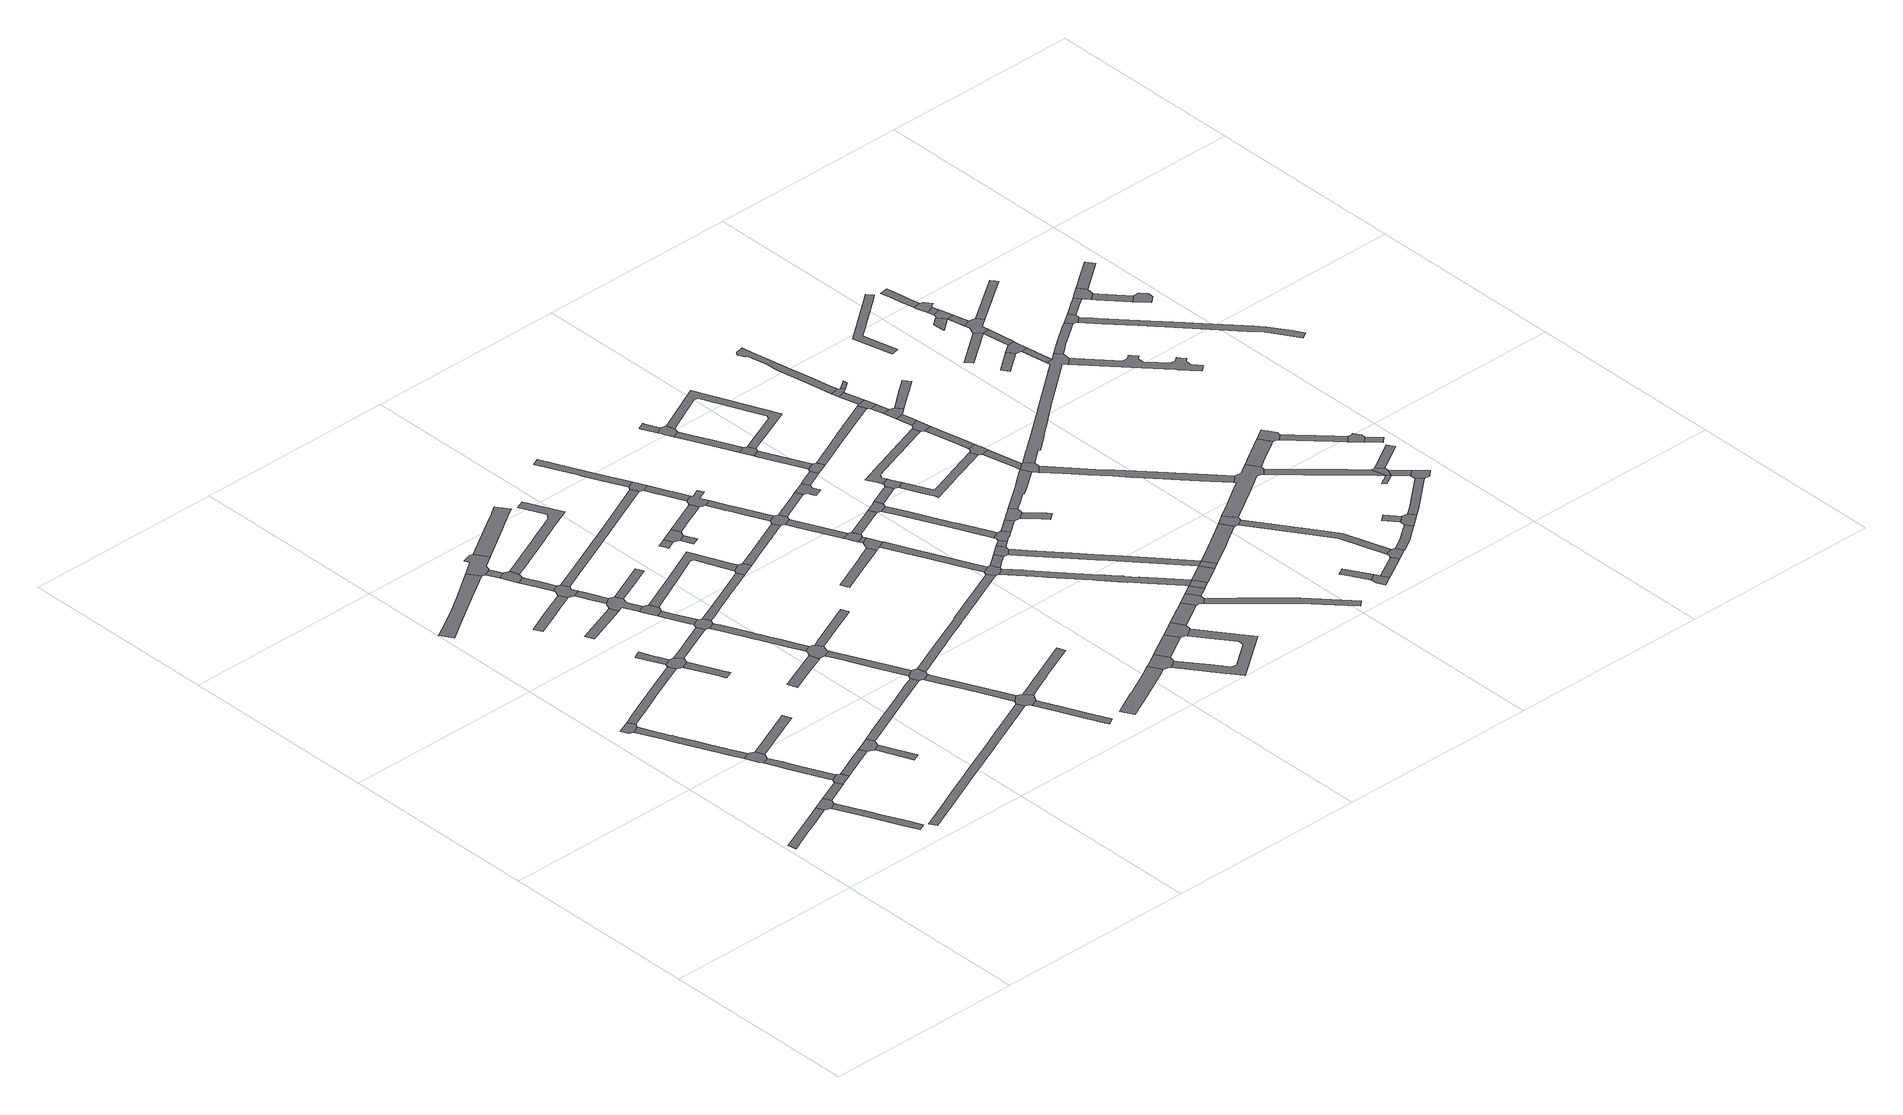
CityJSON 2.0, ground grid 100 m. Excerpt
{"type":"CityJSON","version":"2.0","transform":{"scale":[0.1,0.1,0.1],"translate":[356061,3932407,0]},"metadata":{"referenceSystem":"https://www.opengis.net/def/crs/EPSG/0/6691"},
"CityObjects":{
"road1":{"type":"Road","attributes":{"RoadStructureAttribute.sectionType":"1"},"geometry":[{"type":"MultiSurface","lod":"1","boundaries":[[[0,1,2,3,4,5,6,7]]]}]},
"road2":{"type":"Road","geometry":[{"type":"MultiSurface","lod":"1","boundaries":[[[8,9,10,11,12,7,6,13]]]}]},
"road3":{"type":"Road","attributes":{"RoadStructureAttribute.sectionType":"1"},"geometry":[{"type":"MultiSurface","lod":"1","boundaries":[[[14,15,16,17,18,19,20,21,8,13]]]}]},
"road4":{"type":"Road","geometry":[{"type":"MultiSurface","lod":"1","boundaries":[[[22,23,24,25,26,27]]]}]},
"road5":{"type":"Road","attributes":{"RoadStructureAttribute.sectionType":"1"},"geometry":[{"type":"MultiSurface","lod":"1","boundaries":[[[10,28,29,11]]]}]},
"road6":{"type":"Road","attributes":{"RoadStructureAttribute.sectionType":"1"},"geometry":[{"type":"MultiSurface","lod":"1","boundaries":[[[30,31,32,33,34,35,36,37,38,39,40,22,27,41,42,43,44,45,46]]]}]},
"road7":{"type":"Road","geometry":[{"type":"MultiSurface","lod":"1","boundaries":[[[30,46,47,48,49,50,51,52]]]}]},
"road8":{"type":"Road","attributes":{"RoadStructureAttribute.sectionType":"1"},"geometry":[{"type":"MultiSurface","lod":"1","boundaries":[[[48,53,54,55,56,57,58,59,60,61,49]]]}]},
"road9":{"type":"Road","geometry":[{"type":"MultiSurface","lod":"1","boundaries":[[[57,56,29,28,62,63,64,65]]]}]},
"road10":{"type":"Road","attributes":{"RoadStructureAttribute.sectionType":"1"},"geometry":[{"type":"MultiSurface","lod":"1","boundaries":[[[66,67,68,69,24,23,70,71,72,73,74,75]]]}]},
"road11":{"type":"Road","attributes":{"RoadStructureAttribute.sectionType":"1"},"geometry":[{"type":"MultiSurface","lod":"1","boundaries":[[[64,76,77,78,79,80,81,65]]]}]},
"road12":{"type":"Road","attributes":{"RoadStructureAttribute.sectionType":"1"},"geometry":[{"type":"MultiSurface","lod":"1","boundaries":[[[51,82,83,52]]]}]},
"road13":{"type":"Road","geometry":[{"type":"MultiSurface","lod":"1","boundaries":[[[84,85,78,77,86,87,88]]]}]},
"road14":{"type":"Road","attributes":{"RoadStructureAttribute.sectionType":"1"},"geometry":[{"type":"MultiSurface","lod":"1","boundaries":[[[89,90,91,87,86]]]}]},
"road15":{"type":"Road","attributes":{"RoadStructureAttribute.sectionType":"1"},"geometry":[{"type":"MultiSurface","lod":"1","boundaries":[[[92,93,94,95,96,97,98,99,100,101]]]}]},
"road16":{"type":"Road","geometry":[{"type":"MultiSurface","lod":"1","boundaries":[[[102,103,104,105,106,107,108,109]]]}]},
"road17":{"type":"Road","attributes":{"RoadStructureAttribute.sectionType":"1"},"geometry":[{"type":"MultiSurface","lod":"1","boundaries":[[[110,111,112,113,114,115,116,117,118,119,120,121,122,123,124,125,126,127,128,129]]]}]},
"road18":{"type":"Road","geometry":[{"type":"MultiSurface","lod":"1","boundaries":[[[74,130,131,132,133,102,109,75]]]}]},
"road19":{"type":"Road","attributes":{"RoadStructureAttribute.sectionType":"1"},"geometry":[{"type":"MultiSurface","lod":"1","boundaries":[[[134,135,136,137,131,130]]]}]},
"road20":{"type":"Road","attributes":{"RoadStructureAttribute.sectionType":"1"},"geometry":[{"type":"MultiSurface","lod":"1","boundaries":[[[138,139,140,141,142,143,144,145,146,147,148]]]}]},
"road21":{"type":"Road","attributes":{"RoadStructureAttribute.sectionType":"1"},"geometry":[{"type":"MultiSurface","lod":"1","boundaries":[[[149,150,151,152,153,154,155]]]}]},
"road22":{"type":"Road","attributes":{"RoadStructureAttribute.sectionType":"1"},"geometry":[{"type":"MultiSurface","lod":"1","boundaries":[[[156,157,158,133,132,159,160,161]]]}]},
"road23":{"type":"Road","attributes":{"RoadStructureAttribute.sectionType":"1"},"geometry":[{"type":"MultiSurface","lod":"1","boundaries":[[[162,163,164,165,166,167,168,169,170,84,88]]]}]},
"road24":{"type":"Road","attributes":{"RoadStructureAttribute.sectionType":"1"},"geometry":[{"type":"MultiSurface","lod":"1","boundaries":[[[171,172,173,174]]]}]},
"road25":{"type":"Road","geometry":[{"type":"MultiSurface","lod":"1","boundaries":[[[173,175,176,177,178,174]]]}]},
"road26":{"type":"Road","geometry":[{"type":"MultiSurface","lod":"1","boundaries":[[[179,180,181,101,100,172,171,182,183,184,185,186]]]}]},
"road27":{"type":"Road","attributes":{"RoadStructureAttribute.sectionType":"1"},"geometry":[{"type":"MultiSurface","lod":"1","boundaries":[[[175,187,188,189,190,191,176]]]}]},
"road28":{"type":"Road","attributes":{"RoadStructureAttribute.sectionType":"1"},"geometry":[{"type":"MultiSurface","lod":"1","boundaries":[[[192,193,194,195,196,197,198,199,200]]]}]},
"road29":{"type":"Road","geometry":[{"type":"MultiSurface","lod":"1","boundaries":[[[188,201,148,147,202,203,204,205,206,189]]]}]},
"road30":{"type":"Road","attributes":{"RoadStructureAttribute.sectionType":"1"},"geometry":[{"type":"MultiSurface","lod":"1","boundaries":[[[202,207,208,209,210,211,212,203]]]}]},
"road31":{"type":"Road","geometry":[{"type":"MultiSurface","lod":"1","boundaries":[[[210,209,155,154,213,214,215,216,217,218]]]}]},
"road32":{"type":"Road","geometry":[{"type":"MultiSurface","lod":"1","boundaries":[[[219,220,221,222,215,214,223,224,225]]]}]},
"road33":{"type":"Road","attributes":{"RoadStructureAttribute.sectionType":"1"},"geometry":[{"type":"MultiSurface","lod":"1","boundaries":[[[226,227,228,229,230,231,232,219,225]]]}]},
"road34":{"type":"Road","geometry":[{"type":"MultiSurface","lod":"1","boundaries":[[[233,234,235,236,237,238,230,229,156,161]]]}]},
"road35":{"type":"Road","attributes":{"RoadStructureAttribute.sectionType":"1"},"geometry":[{"type":"MultiSurface","lod":"1","boundaries":[[[239,240,241,242,243,244,245,246,247,234,233,248,249,250,251,252,253]]]}]},
"road36":{"type":"Road","geometry":[{"type":"MultiSurface","lod":"1","boundaries":[[[239,253,254,200,199,255,256,257,258,259,260,261,262,263,264]]]}]},
"road37":{"type":"Road","attributes":{"RoadStructureAttribute.sectionType":"1"},"geometry":[{"type":"MultiSurface","lod":"1","boundaries":[[[265,266,267,268,269,261,260,270,271,272,273,274,275,276]]]}]},
"road38":{"type":"Road","attributes":{"RoadStructureAttribute.sectionType":"1"},"geometry":[{"type":"MultiSurface","lod":"1","boundaries":[[[217,277,278,279,218]]]}]},
"road39":{"type":"Road","geometry":[{"type":"MultiSurface","lod":"1","boundaries":[[[280,281,282,265,276,283,166,165,284,285]]]}]},
"road40":{"type":"Road","attributes":{"RoadStructureAttribute.sectionType":"1"},"geometry":[{"type":"MultiSurface","lod":"1","boundaries":[[[286,287,288,289,184,183,290,291,292,293,294,295,296]]]}]},
"road41":{"type":"Road","attributes":{"RoadStructureAttribute.sectionType":"1"},"geometry":[{"type":"MultiSurface","lod":"1","boundaries":[[[284,297,298,299,300,301,302,303,304,305,306,285]]]}]},
"road42":{"type":"Road","attributes":{"RoadStructureAttribute.sectionType":"1"},"geometry":[{"type":"MultiSurface","lod":"1","boundaries":[[[307,308,309,310,311,312,313,314,315,316,317,318,319,320,321,322,323,178,177]]]}]},
"road43":{"type":"Road","geometry":[{"type":"MultiSurface","lod":"1","boundaries":[[[324,325,302,301,118,117,326,327,328]]]}]},
"road44":{"type":"Road","attributes":{"RoadStructureAttribute.sectionType":"1"},"geometry":[{"type":"MultiSurface","lod":"1","boundaries":[[[329,330,331,332,333,236,235,334,335,336,337,338,339]]]}]},
"road45":{"type":"Road","attributes":{"RoadStructureAttribute.sectionType":"1"},"geometry":[{"type":"MultiSurface","lod":"1","boundaries":[[[327,340,341,342,343,344,345,346,347,348,328]]]}]},
"road46":{"type":"Road","attributes":{"RoadStructureAttribute.sectionType":"1"},"geometry":[{"type":"MultiSurface","lod":"1","boundaries":[[[263,349,350,351,352,353,354,264]]]}]},
"road47":{"type":"Road","attributes":{"RoadStructureAttribute.sectionType":"1"},"geometry":[{"type":"MultiSurface","lod":"1","boundaries":[[[355,356,357,358,359,222,221,360,361,362,363,364,365,366,367,368]]]}]},
"road48":{"type":"Road","attributes":{"RoadStructureAttribute.sectionType":"1"},"geometry":[{"type":"MultiSurface","lod":"1","boundaries":[[[369,370,371,372,373,374,206,205,375,376,377,378,379,380,381]]]}]},
"road49":{"type":"Road","attributes":{"RoadStructureAttribute.sectionType":"1"},"geometry":[{"type":"MultiSurface","lod":"1","boundaries":[[[382,383,384,385,386,387,388,389,390,325,324]]]}]},
"road50":{"type":"Road","attributes":{"RoadStructureAttribute.sectionType":"1"},"geometry":[{"type":"MultiSurface","lod":"1","boundaries":[[[391,392,393,394,395]]]}]},
"road51":{"type":"Road","geometry":[{"type":"MultiSurface","lod":"1","boundaries":[[[367,329,339,396,397,368]]]}]},
"road52":{"type":"Road","geometry":[{"type":"MultiSurface","lod":"1","boundaries":[[[398,399,391,395,400,401,402]]]}]},
"road53":{"type":"Road","geometry":[{"type":"MultiSurface","lod":"1","boundaries":[[[403,404,405,401,400]]]}]},
"road54":{"type":"Road","attributes":{"RoadStructureAttribute.sectionType":"1"},"geometry":[{"type":"MultiSurface","lod":"1","boundaries":[[[406,407,408,409,410,411,412,413,414,415,416,417]]]}]},
"road55":{"type":"Road","attributes":{"RoadStructureAttribute.sectionType":"1"},"geometry":[{"type":"MultiSurface","lod":"1","boundaries":[[[418,419,420,421,422,423,424,425,426,427,428,429,430,431,432,433,434,435,436,437,438,439,440,282,281]]]}]},
"road56":{"type":"Road","attributes":{"RoadStructureAttribute.sectionType":"1"},"geometry":[{"type":"MultiSurface","lod":"1","boundaries":[[[441,442,443,444,397,396,445,446,447,448,449]]]}]},
"road57":{"type":"Road","attributes":{"RoadStructureAttribute.sectionType":"1"},"geometry":[{"type":"MultiSurface","lod":"1","boundaries":[[[450,451,452,453,454,398,402]]]}]},
"road58":{"type":"Road","attributes":{"RoadStructureAttribute.sectionType":"1"},"geometry":[{"type":"MultiSurface","lod":"1","boundaries":[[[455,456,457,458,459,460,461,462,463,464,465,466]]]}]},
"road59":{"type":"Road","attributes":{"RoadStructureAttribute.sectionType":"1"},"geometry":[{"type":"MultiSurface","lod":"1","boundaries":[[[467,468,469,470,471,472,473,474,475,476,477,478,479,480,481]]]}]},
"road60":{"type":"Road","geometry":[{"type":"MultiSurface","lod":"1","boundaries":[[[482,483,410,409,484,485,486,487,488]]]}]},
"road61":{"type":"Road","geometry":[{"type":"MultiSurface","lod":"1","boundaries":[[[381,380,489,490,467,481]]]}]},
"road62":{"type":"Road","attributes":{"RoadStructureAttribute.sectionType":"1"},"geometry":[{"type":"MultiSurface","lod":"1","boundaries":[[[491,492,493,494,495,496,497,498,490,489]]]}]},
"road63":{"type":"Road","geometry":[{"type":"MultiSurface","lod":"1","boundaries":[[[499,500,501,502,503,504,495,494,453,452,505,506]]]}]},
"road64":{"type":"Road","attributes":{"RoadStructureAttribute.sectionType":"1"},"geometry":[{"type":"MultiSurface","lod":"1","boundaries":[[[507,508,509,499,506,510,511,512,513,514,515]]]}]},
"road65":{"type":"Road","geometry":[{"type":"MultiSurface","lod":"1","boundaries":[[[515,514,516,441,449,517,518,519,520]]]}]},
"road66":{"type":"Road","attributes":{"RoadStructureAttribute.sectionType":"1"},"geometry":[{"type":"MultiSurface","lod":"1","boundaries":[[[487,521,522,523,524,525,488]]]}]},
"road67":{"type":"Road","attributes":{"RoadStructureAttribute.sectionType":"1"},"geometry":[{"type":"MultiSurface","lod":"1","boundaries":[[[526,527,528,529,530,531,532,533,534,535,536,537,518,517]]]}]},
"road68":{"type":"Road","geometry":[{"type":"MultiSurface","lod":"1","boundaries":[[[538,539,540,541,466,465,542]]]}]},
"road69":{"type":"Road","geometry":[{"type":"MultiSurface","lod":"1","boundaries":[[[543,544,545,546,532,531,547,548,549,550]]]}]},
"road70":{"type":"Road","attributes":{"RoadStructureAttribute.sectionType":"1"},"geometry":[{"type":"MultiSurface","lod":"1","boundaries":[[[550,540,539,543]]]}]},
"road71":{"type":"Road","attributes":{"RoadStructureAttribute.sectionType":"1"},"geometry":[{"type":"MultiSurface","lod":"1","boundaries":[[[485,551,552,553,554,555,556,557,558,559,560,561,562,563,564,565,566,567,486]]]}]},
"road72":{"type":"Road","attributes":{"RoadStructureAttribute.sectionType":"1"},"geometry":[{"type":"MultiSurface","lod":"1","boundaries":[[[568,569,570,571,572,573,574,575,576,538,542]]]}]},
"road73":{"type":"Road","attributes":{"RoadStructureAttribute.sectionType":"1"},"geometry":[{"type":"MultiSurface","lod":"1","boundaries":[[[519,577,578,579,580,581,582,583,584,585,520]]]}]},
"road74":{"type":"Road","geometry":[{"type":"MultiSurface","lod":"1","boundaries":[[[571,586,430,429,587,588,589,590,572]]]}]},
"road75":{"type":"Road","geometry":[{"type":"MultiSurface","lod":"1","boundaries":[[[591,558,557,592,593,594,595,596,523,522]]]}]},
"road76":{"type":"Road","attributes":{"RoadStructureAttribute.sectionType":"1"},"geometry":[{"type":"MultiSurface","lod":"1","boundaries":[[[597,598,599,600,546,545]]]}]},
"road77":{"type":"Road","attributes":{"RoadStructureAttribute.sectionType":"1"},"geometry":[{"type":"MultiSurface","lod":"1","boundaries":[[[601,602,590,589,603,604,605,606,607]]]}]},
"road78":{"type":"Road","attributes":{"RoadStructureAttribute.sectionType":"1"},"geometry":[{"type":"MultiSurface","lod":"1","boundaries":[[[608,609,610,611,612,613,614,615,580,579]]]}]},
"road79":{"type":"Road","attributes":{"RoadStructureAttribute.sectionType":"1"},"geometry":[{"type":"MultiSurface","lod":"1","boundaries":[[[616,617,593,592,618]]]}]},
"road80":{"type":"Road","geometry":[{"type":"MultiSurface","lod":"1","boundaries":[[[619,620,621,622,623,601,607]]]}]},
"road81":{"type":"Road","geometry":[{"type":"MultiSurface","lod":"1","boundaries":[[[624,625,626,627,628,629,599,598]]]}]},
"road82":{"type":"Road","attributes":{"RoadStructureAttribute.sectionType":"1"},"geometry":[{"type":"MultiSurface","lod":"1","boundaries":[[[630,631,632,633,634,635,636,637,638,639,640,588,587,641,642,643,644,645,646,647,648,649,650,651,652,653]]]}]},
"road83":{"type":"Road","attributes":{"RoadStructureAttribute.sectionType":"1"},"geometry":[{"type":"MultiSurface","lod":"1","boundaries":[[[654,655,656,657,658,659,660,661]]]}]},
"road84":{"type":"Road","attributes":{"RoadStructureAttribute.sectionType":"1"},"geometry":[{"type":"MultiSurface","lod":"1","boundaries":[[[662,663,623,622,664,665]]]}]},
"road85":{"type":"Road","geometry":[{"type":"MultiSurface","lod":"1","boundaries":[[[658,657,666,667,668,669,670]]]}]},
"road86":{"type":"Road","attributes":{"RoadStructureAttribute.sectionType":"1"},"geometry":[{"type":"MultiSurface","lod":"1","boundaries":[[[671,672,673,674,675,625,624,676,677,678]]]}]},
"road87":{"type":"Road","attributes":{"RoadStructureAttribute.sectionType":"1"},"geometry":[{"type":"MultiSurface","lod":"1","boundaries":[[[679,614,613,680,681,682]]]}]},
"road88":{"type":"Road","attributes":{"RoadStructureAttribute.sectionType":"1"},"geometry":[{"type":"MultiSurface","lod":"1","boundaries":[[[683,684,685,686,668,667,687,688,689,690,691]]]}]},
"road89":{"type":"Road","geometry":[{"type":"MultiSurface","lod":"1","boundaries":[[[692,693,694,695,696,616,618]]]}]},
"road90":{"type":"Road","geometry":[{"type":"MultiSurface","lod":"1","boundaries":[[[697,698,699,700,701,683,691]]]}]},
"road91":{"type":"Road","geometry":[{"type":"MultiSurface","lod":"1","boundaries":[[[702,703,662,665,704,705,706,707,671,678]]]}]},
"road92":{"type":"Road","attributes":{"RoadStructureAttribute.sectionType":"1"},"geometry":[{"type":"MultiSurface","lod":"1","boundaries":[[[628,627,708,709]]]}]},
"road93":{"type":"Road","attributes":{"RoadStructureAttribute.sectionType":"1"},"geometry":[{"type":"MultiSurface","lod":"1","boundaries":[[[710,699,698,711,712,713]]]}]},
"road94":{"type":"Road","geometry":[{"type":"MultiSurface","lod":"1","boundaries":[[[682,681,714,715,716,710,713]]]}]},
"road95":{"type":"Road","attributes":{"RoadStructureAttribute.sectionType":"1"},"geometry":[{"type":"MultiSurface","lod":"1","boundaries":[[[717,696,695,718,719,653]]]}]},
"road96":{"type":"Road","attributes":{"RoadStructureAttribute.sectionType":"1"},"geometry":[{"type":"MultiSurface","lod":"1","boundaries":[[[720,707,706,721]]]}]},
"road97":{"type":"Road","attributes":{"RoadStructureAttribute.sectionType":"1"},"geometry":[{"type":"MultiSurface","lod":"1","boundaries":[[[722,723,724,725,726,727,728,729,730,621,620,731,732,733,734,735,736,737]]]}]},
"road98":{"type":"Road","geometry":[{"type":"MultiSurface","lod":"1","boundaries":[[[708,738,739,740,741,742,709]]]}]},
"road99":{"type":"Road","geometry":[{"type":"MultiSurface","lod":"1","boundaries":[[[719,743,630,653]]]}]},
"road100":{"type":"Road","attributes":{"RoadStructureAttribute.sectionType":"1"},"geometry":[{"type":"MultiSurface","lod":"1","boundaries":[[[669,744,745,746,747,748,749,750,751,701,700,752,753,754,755,756,757,670]]]}]},
"road101":{"type":"Road","geometry":[{"type":"MultiSurface","lod":"1","boundaries":[[[758,759,760,761,762,720,721]]]}]},
"road102":{"type":"Road","attributes":{"RoadStructureAttribute.sectionType":"1"},"geometry":[{"type":"MultiSurface","lod":"1","boundaries":[[[693,763,764,765,766,767,768,769,770,771,772,773,774,775,776,777,778,694]]]}]},
"road103":{"type":"Road","attributes":{"RoadStructureAttribute.sectionType":"1"},"geometry":[{"type":"MultiSurface","lod":"1","boundaries":[[[743,779,780,781,782,737,783,784,630]]]}]},
"road104":{"type":"Road","geometry":[{"type":"MultiSurface","lod":"1","boundaries":[[[785,786,787,788,759,758]]]}]},
"road105":{"type":"Road","geometry":[{"type":"MultiSurface","lod":"1","boundaries":[[[722,737,782,789,790]]]}]},
"road106":{"type":"Road","attributes":{"RoadStructureAttribute.sectionType":"1"},"geometry":[{"type":"MultiSurface","lod":"1","boundaries":[[[791,792,793,794,795,796,797,798,799,800,801,802,803,804,739,738]]]}]},
"road107":{"type":"Road","attributes":{"RoadStructureAttribute.sectionType":"1"},"geometry":[{"type":"MultiSurface","lod":"1","boundaries":[[[741,805,806,807,808,809,810,811,812,813,814,815,816,817,818,742]]]}]},
"road108":{"type":"Road","attributes":{"RoadStructureAttribute.sectionType":"1"},"geometry":[{"type":"MultiSurface","lod":"1","boundaries":[[[715,819,820,821,822,823,824,825,716]]]}]},
"road109":{"type":"Road","attributes":{"RoadStructureAttribute.sectionType":"1"},"geometry":[{"type":"MultiSurface","lod":"1","boundaries":[[[826,827,828,829,830,831,832,833,834,835,836,837,761,760]]]}]},
"road110":{"type":"Road","attributes":{"RoadStructureAttribute.sectionType":"1"},"geometry":[{"type":"MultiSurface","lod":"1","boundaries":[[[838,839,840,841,842,843,844,845,846,847,848,722,790]]]}]},
"road111":{"type":"Road","attributes":{"RoadStructureAttribute.sectionType":"1"},"geometry":[{"type":"MultiSurface","lod":"1","boundaries":[[[849,832,850,851,852]]]}]},
"road112":{"type":"Road","geometry":[{"type":"MultiSurface","lod":"1","boundaries":[[[850,832,831,853,854,855,856]]]}]},
"road113":{"type":"Road","geometry":[{"type":"MultiSurface","lod":"1","boundaries":[[[851,857,858,859,860,861,862,799,798,852]]]}]},
"road114":{"type":"Road","attributes":{"RoadStructureAttribute.sectionType":"1"},"geometry":[{"type":"MultiSurface","lod":"1","boundaries":[[[863,864,865,866]]]}]},
"road115":{"type":"Road","attributes":{"RoadStructureAttribute.sectionType":"1"},"geometry":[{"type":"MultiSurface","lod":"1","boundaries":[[[867,868,869,870,871,860,859]]]}]},
"road116":{"type":"Road","geometry":[{"type":"MultiSurface","lod":"1","boundaries":[[[870,869,872,873,874,812,811]]]}]},
"road117":{"type":"Road","geometry":[{"type":"MultiSurface","lod":"1","boundaries":[[[875,876,866,865,877,878]]]}]},
"road118":{"type":"Road","attributes":{"RoadStructureAttribute.sectionType":"1"},"geometry":[{"type":"MultiSurface","lod":"1","boundaries":[[[879,880,881,882,873,872]]]}]},
"road119":{"type":"Road","geometry":[{"type":"MultiSurface","lod":"1","boundaries":[[[883,884,885,886,887,822,821]]]}]},
"road120":{"type":"Road","attributes":{"RoadStructureAttribute.sectionType":"1"},"geometry":[{"type":"MultiSurface","lod":"1","boundaries":[[[888,889,884,883,890,891,892]]]}]},
"road121":{"type":"Road","attributes":{"RoadStructureAttribute.sectionType":"1"},"geometry":[{"type":"MultiSurface","lod":"1","boundaries":[[[893,886,885,894,895]]]}]},
"road122":{"type":"Road","geometry":[{"type":"MultiSurface","lod":"1","boundaries":[[[896,888,892,881,880,897]]]}]},
"road123":{"type":"Road","geometry":[{"type":"MultiSurface","lod":"1","boundaries":[[[898,893,895,899,900,901]]]}]},
"road124":{"type":"Road","geometry":[{"type":"MultiSurface","lod":"1","boundaries":[[[842,902,903,904,905,843]]]}]},
"road125":{"type":"Road","attributes":{"RoadStructureAttribute.sectionType":"1"},"geometry":[{"type":"MultiSurface","lod":"1","boundaries":[[[906,907,908,909,910,911,912,913,914,915,916,917,918,919,920,921,898,901]]]}]},
"road126":{"type":"Road","attributes":{"RoadStructureAttribute.sectionType":"1"},"geometry":[{"type":"MultiSurface","lod":"1","boundaries":[[[922,923,924,925,876,875]]]}]},
"road127":{"type":"Road","geometry":[{"type":"MultiSurface","lod":"1","boundaries":[[[899,926,927,928,929,900]]]}]},
"road128":{"type":"Road","attributes":{"RoadStructureAttribute.sectionType":"1"},"geometry":[{"type":"MultiSurface","lod":"1","boundaries":[[[930,931,903,902,932,933,934,935,936]]]}]},
"road129":{"type":"Road","attributes":{"RoadStructureAttribute.sectionType":"1"},"geometry":[{"type":"MultiSurface","lod":"1","boundaries":[[[853,937,938,939,940,941,942,943,944,945,946,947,948,949,950,951,952,854]]]}]},
"road130":{"type":"Road","attributes":{"RoadStructureAttribute.sectionType":"1"},"geometry":[{"type":"MultiSurface","lod":"1","boundaries":[[[953,954,955,956,896,897]]]}]},
"road131":{"type":"Road","geometry":[{"type":"MultiSurface","lod":"1","boundaries":[[[923,957,958,936,935,959,924]]]}]},
"road132":{"type":"Road","geometry":[{"type":"MultiSurface","lod":"1","boundaries":[[[960,961,962,963,964,947,946,965,966,967,905,904,968,969,970,971,972,973,974,975]]]}]},
"road133":{"type":"Road","attributes":{"RoadStructureAttribute.sectionType":"1"},"geometry":[{"type":"MultiSurface","lod":"1","boundaries":[[[976,977,978,958,957,979,980,981,982,983]]]}]},
"road134":{"type":"Road","attributes":{"RoadStructureAttribute.sectionType":"1"},"geometry":[{"type":"MultiSurface","lod":"1","boundaries":[[[855,984,985,986,987,988,989,990,991,992,993,994,995,996,997,998,999,1000,1001,1002,1003,1004,1005,1006,1007,1008,1009,1010,1011,1012,1013,1014,856]]]}]},
"road135":{"type":"Road","geometry":[{"type":"MultiSurface","lod":"1","boundaries":[[[1015,1016,1017,1018]]]}]},
"road136":{"type":"Road","geometry":[{"type":"MultiSurface","lod":"1","boundaries":[[[1015,1018,983,982,1019,1020]]]}]},
"road137":{"type":"Road","geometry":[{"type":"MultiSurface","lod":"1","boundaries":[[[961,1021,1022,1023,1024,1025,1026,1027,1028,1029,1030,962]]]}]},
"road138":{"type":"Road","attributes":{"RoadStructureAttribute.sectionType":"1"},"geometry":[{"type":"MultiSurface","lod":"1","boundaries":[[[1031,1032,1033,1034,1035,1036,1037,1038,1039,1040,1041,1042,1043,1044,1045,960,975]]]}]},
"road139":{"type":"Road","attributes":{"RoadStructureAttribute.sectionType":"1"},"geometry":[{"type":"MultiSurface","lod":"1","boundaries":[[[1046,1047,1048,1049,1050,1051,1052,1053,1054,1055]]]}]},
"road140":{"type":"Road","geometry":[{"type":"MultiSurface","lod":"1","boundaries":[[[1056,1057,1058,1059]]]}]},
"road141":{"type":"Road","attributes":{"RoadStructureAttribute.sectionType":"1"},"geometry":[{"type":"MultiSurface","lod":"1","boundaries":[[[1060,1061,1020,1019,1062,1063]]]}]},
"road142":{"type":"Road","attributes":{"RoadStructureAttribute.sectionType":"1"},"geometry":[{"type":"MultiSurface","lod":"1","boundaries":[[[1064,1065,1066,1067,1068,1065,1069,1070]]]}]},
"road143":{"type":"Road","geometry":[{"type":"MultiSurface","lod":"1","boundaries":[[[1071,1072,1073,1038]]]}]},
"road144":{"type":"Road","geometry":[{"type":"MultiSurface","lod":"1","boundaries":[[[1074,1075,1076,1077,1025,1024,1078,1079,1080]]]}]},
"road145":{"type":"Road","geometry":[{"type":"MultiSurface","lod":"1","boundaries":[[[1039,1038,1073,1081,1082,1083]]]}]},
"road146":{"type":"Road","geometry":[{"type":"MultiSurface","lod":"1","boundaries":[[[1084,1085,1086,1070,1069,1059,1058,1087]]]}]},
"road147":{"type":"Road","geometry":[{"type":"MultiSurface","lod":"1","boundaries":[[[1004,1003,1088,1084,1087]]]}]},
"road148":{"type":"Road","geometry":[{"type":"MultiSurface","lod":"1","boundaries":[[[1089,1090,1091,1092,1093,1094]]]}]},
"road149":{"type":"Road","attributes":{"RoadStructureAttribute.sectionType":"1"},"geometry":[{"type":"MultiSurface","lod":"1","boundaries":[[[1095,1096,1081,1073]]]}]},
"road150":{"type":"Road","geometry":[{"type":"MultiSurface","lod":"1","boundaries":[[[1097,1098,1099,1100,1090,1089,1101]]]}]},
"road151":{"type":"Road","attributes":{"RoadStructureAttribute.sectionType":"1"},"geometry":[{"type":"MultiSurface","lod":"1","boundaries":[[[1102,1101,1089,1103,1104]]]}]},
"road152":{"type":"Road","attributes":{"RoadStructureAttribute.sectionType":"1"},"geometry":[{"type":"MultiSurface","lod":"1","boundaries":[[[1105,1106,1107,1108,1109,1110,1080,1079,1111,1112,1113,1114,1115,1116]]]}]},
"road153":{"type":"Road","attributes":{"RoadStructureAttribute.sectionType":"1"},"geometry":[{"type":"MultiSurface","lod":"1","boundaries":[[[1117,1118,1099,1098,1119,1120]]]}]},
"road154":{"type":"Road","geometry":[{"type":"MultiSurface","lod":"1","boundaries":[[[1121,1122,1123,1096,1095,1060,1063]]]}]},
"road155":{"type":"Road","geometry":[{"type":"MultiSurface","lod":"1","boundaries":[[[1103,1124,1066,1065,1064,1125,1126,1127,1104]]]}]},
"road156":{"type":"Road","geometry":[{"type":"MultiSurface","lod":"1","boundaries":[[[1128,1129,1130,1131,1117,1120,1132,1133]]]}]},
"road157":{"type":"Road","attributes":{"RoadStructureAttribute.sectionType":"1"},"geometry":[{"type":"MultiSurface","lod":"1","boundaries":[[[1134,1135,1136,1130,1129,1137,1138,1139]]]}]},
"road158":{"type":"Road","attributes":{"RoadStructureAttribute.sectionType":"1"},"geometry":[{"type":"MultiSurface","lod":"1","boundaries":[[[1082,1140,1141,1083]]]}]},
"road159":{"type":"Road","geometry":[{"type":"MultiSurface","lod":"1","boundaries":[[[1142,1105,1116,1143,1144,1145,1146,1147]]]}]},
"road160":{"type":"Road","attributes":{"RoadStructureAttribute.sectionType":"1"},"geometry":[{"type":"MultiSurface","lod":"1","boundaries":[[[998,1148,1149,1150,1151,1152,1153,1154,1155,1156,1157,1158,1159,1160,1161,1162,1163,1164,1165,1166,1167,1168,1169,999]]]}]},
"road161":{"type":"Road","attributes":{"RoadStructureAttribute.sectionType":"1"},"geometry":[{"type":"MultiSurface","lod":"1","boundaries":[[[1000,1170,1171,1172,1173,1174,1175,1176,1177,1001]]]}]},
"road162":{"type":"Road","attributes":{"RoadStructureAttribute.sectionType":"1"},"geometry":[{"type":"MultiSurface","lod":"1","boundaries":[[[1178,1179,1145,1144]]]}]},
"road163":{"type":"Road","attributes":{"RoadStructureAttribute.sectionType":"1"},"geometry":[{"type":"MultiSurface","lod":"1","boundaries":[[[1126,1180,1181,1182,1183,1127]]]}]},
"road164":{"type":"Road","geometry":[{"type":"MultiSurface","lod":"1","boundaries":[[[1184,1185,1186,1175,1174,1187,1188]]]}]},
"road165":{"type":"Road","attributes":{"RoadStructureAttribute.sectionType":"1"},"geometry":[{"type":"MultiSurface","lod":"1","boundaries":[[[1189,1190,1186,1185,1191,1192,1193,1194]]]}]},
"road166":{"type":"Road","geometry":[{"type":"MultiSurface","lod":"1","boundaries":[[[1193,1195,1196,1197,1198,1199,1200,1194]]]}]},
"road167":{"type":"Road","attributes":{"RoadStructureAttribute.sectionType":"1"},"geometry":[{"type":"MultiSurface","lod":"1","boundaries":[[[1201,1202,1203,1204,1205,1206,1207,1208,1209,1210,1184,1188,1211,1212,1213,1214,1215,1216,1217,1218,1219]]]}]},
"road168":{"type":"Road","attributes":{"RoadStructureAttribute.sectionType":"1"},"geometry":[{"type":"MultiSurface","lod":"1","boundaries":[[[1220,1221,1222,1197,1196,1223,1224,1225]]]}]},
"road169":{"type":"Road","geometry":[{"type":"MultiSurface","lod":"1","boundaries":[[[1220,1225,1226,1227,1228,1229,1230]]]}]},
"road170":{"type":"Road","attributes":{"RoadStructureAttribute.sectionType":"1"},"geometry":[{"type":"MultiSurface","lod":"1","boundaries":[[[1231,1232,1199,1198,1233,1234,1235]]]}]}
},
"vertices":[
[214,493,0],[136,457,0],[24,407,0],[32,366,0],[152,421,0],[223,452,0],[319,496,0],[303,532,0],
[383,504,0],[381,507,0],[389,527,0],[372,563,0],[322,541,0],[348,485,0],
[433,295,0],[486,178,0],[517,109,0],[553,125,0],[520,200,0],[470,311,0],[456,342,0],[398,469,0],
[157,1493,0],[166,1512,0],[150,1548,0],[84,1519,0],[101,1482,0],[121,1475,0],
[507,581,0],[491,617,0],
[367,1026,0],[337,1094,0],[335,1096,0],[321,1127,0],[292,1191,0],[267,1247,0],[237,1315,0],[230,1330,0],[224,1344,0],[223,1344,0],[186,1428,0],[146,1419,0],[179,1345,0],[200,1299,0],[285,1111,0],[304,1067,0],[331,1009,0],
[359,946,0],[368,928,0],[404,944,0],[409,956,0],[415,972,0],[399,1014,0],
[395,868,0],[411,831,0],[494,646,0],[498,637,0],[535,654,0],[531,662,0],[460,819,0],[452,837,0],[432,884,0],
[514,584,0],[557,603,0],[570,609,0],[554,645,0],
[494,1704,0],[354,1641,0],[295,1614,0],[192,1568,0],[304,1574,0],[371,1604,0],[417,1625,0],[519,1671,0],[575,1696,0],[560,1733,0],
[661,650,0],[749,690,0],[733,726,0],[702,712,0],[651,689,0],[620,675,0],
[686,1092,0],[668,1133,0],
[811,761,0],[774,745,0],[781,677,0],[816,696,0],[827,725,0],
[790,656,0],[855,507,0],[892,523,0],
[253,2723,0],[177,2671,0],[100,2625,0],[6,2569,0],[42,2510,0],[114,2557,0],[136,2571,0],[301,2679,0],[443,2770,0],[403,2827,0],
[602,1765,0],[579,1814,0],[573,1828,0],[544,1897,0],[514,1882,0],[508,1879,0],[544,1799,0],[566,1751,0],
[593,82,0],[770,162,0],[926,232,0],[943,240,0],[1157,336,0],[1203,357,0],[1414,452,0],[1474,479,0],[1456,515,0],[1442,509,0],[1279,435,0],[1257,425,0],[1187,393,0],[1163,383,0],[944,284,0],[927,276,0],[832,234,0],[754,199,0],[733,189,0],[573,117,0],
[604,1686,0],[643,1702,0],[652,1731,0],[624,1762,0],
[671,1538,0],[688,1500,0],[726,1518,0],[713,1548,0],
[507,2407,0],[414,2366,0],[408,2363,0],[332,2328,0],[351,2287,0],[363,2293,0],[440,2327,0],[516,2362,0],[541,2373,0],[602,2400,0],[583,2442,0],
[456,2139,0],[463,2121,0],[468,2106,0],[472,2097,0],[492,2104,0],[690,2178,0],[674,2221,0],
[849,1864,0],[678,1786,0],[638,1768,0],[670,1739,0],[739,1770,0],[866,1827,0],
[838,729,0],[921,767,0],[1105,850,0],[1273,925,0],[1256,962,0],[1243,956,0],[1211,942,0],[1088,886,0],[905,804,0],
[498,2781,0],[462,2764,0],[488,2705,0],[525,2722,0],
[524,2625,0],[561,2642,0],[569,2668,0],[553,2712,0],
[475,2877,0],[463,2869,0],[430,2846,0],[507,2810,0],[567,2849,0],[527,2911,0],[510,2917,0],[467,2903,0],
[546,2576,0],[589,2480,0],[626,2497,0],[593,2571,0],[572,2617,0],
[1045,1376,0],[952,1336,0],[951,1335,0],[926,1325,0],[841,1288,0],[861,1242,0],[941,1277,0],[1074,1334,0],[1060,1382,0],
[594,2470,0],[630,2390,0],[667,2406,0],[654,2435,0],[662,2453,0],[645,2490,0],
[643,2361,0],[661,2322,0],[690,2257,0],[724,2279,0],[694,2345,0],[680,2378,0],
[720,2190,0],[753,2117,0],[789,2133,0],[758,2204,0],[768,2232,0],[752,2268,0],
[824,2056,0],[834,2080,0],[835,2084,0],[816,2125,0],[762,2096,0],[767,2085,0],[788,2040,0],
[802,2007,0],[811,1987,0],[849,1902,0],[856,1887,0],[893,1903,0],[855,1988,0],[839,2024,0],
[886,1820,0],[922,1838,0],[931,1857,0],[912,1892,0],[894,1901,0],[893,1902,0],
[1105,1433,0],[1074,1501,0],[1048,1559,0],[1029,1600,0],[1020,1621,0],[1007,1650,0],[992,1682,0],[937,1805,0],[926,1829,0],[916,1753,0],[970,1634,0],[980,1612,0],[1030,1501,0],[1037,1485,0],[1068,1417,0],
[1073,1406,0],[1075,1334,0],[1079,1336,0],[1085,1336,0],[1086,1335,0],[1104,1334,0],[1105,1334,0],[1142,1350,0],[1139,1358,0],[1150,1388,0],[1131,1423,0],
[1299,1003,0],[1236,1143,0],[1195,1233,0],[1162,1305,0],[1150,1333,0],[1109,1326,0],[1116,1311,0],[1140,1258,0],[1158,1218,0],[1158,1217,0],[1197,1132,0],[1265,981,0],
[834,2261,0],[976,2325,0],[958,2361,0],
[1330,934,0],[1337,953,0],[1327,993,0],[1257,964,0],[1293,919,0],[1331,931,0],
[835,3109,0],[797,3084,0],[790,3079,0],[752,3055,0],[584,2860,0],[694,2931,0],[745,2964,0],[776,2984,0],[828,3017,0],[829,3018,0],[875,3048,0],
[1297,911,0],[1324,850,0],[1374,738,0],[1408,661,0],[1465,534,0],[1497,561,0],[1409,757,0],[1406,766,0],[1382,819,0],[1334,926,0],
[620,2691,0],[798,2772,0],[859,2799,0],[917,2825,0],[1028,2874,0],[1016,2902,0],[948,3055,0],[905,3037,0],[960,2914,0],[945,2889,0],[897,2867,0],[833,2838,0],[812,2828,0],[779,2813,0],[746,2799,0],[736,2794,0],[666,2763,0],
[1556,513,0],[1527,548,0],[1493,471,0],[1499,459,0],[1535,476,0],
[1251,2045,0],[1185,2015,0],[1120,1986,0],[985,1925,0],[932,1901,0],[964,1871,0],[1027,1900,0],[1149,1955,0],[1182,1970,0],[1201,1978,0],[1268,2008,0],
[1546,352,0],[1603,226,0],[1621,186,0],[1622,182,0],[1645,132,0],[1679,154,0],[1627,270,0],[1582,372,0],[1546,452,0],
[1230,1424,0],[1405,1503,0],[1406,1504,0],[1404,1508,0],[1390,1540,0],[1169,1440,0],
[1278,2127,0],[1247,2200,0],[1204,2303,0],[1023,2219,0],[875,2150,0],[877,2102,0],[1028,2175,0],[1170,2244,0],[1188,2237,0],[1211,2176,0],[1221,2149,0],[1237,2109,0],[1259,2060,0],[1298,2084,0],
[1196,2738,0],[1028,2662,0],[999,2649,0],[970,2636,0],[777,2549,0],[706,2517,0],[794,2513,0],[975,2595,0],[1015,2613,0],[1057,2632,0],[1213,2702,0],[1364,2770,0],[1347,2807,0],
[1610,538,0],[1692,576,0],[1694,577,0],[1884,663,0],[1868,702,0],[1694,623,0],[1692,623,0],[1622,591,0],[1601,581,0],
[1194,2436,0],[1150,2417,0],[1164,2386,0],[1168,2375,0],[1213,2395,0],
[1337,2039,0],[1320,2076,0],
[1270,2470,0],[1227,2451,0],[1241,2384,0],[1277,2401,0],[1289,2429,0],
[1268,2326,0],[1305,2343,0],[1281,2393,0],
[1905,177,0],[2019,236,0],[2064,260,0],[2091,275,0],[2056,336,0],[2031,322,0],[2017,314,0],[1987,299,0],[1875,241,0],[1862,235,0],[1741,172,0],[1773,110,0],
[1490,1023,0],[1492,1024,0],[1533,1042,0],[1589,1068,0],[1687,1112,0],[1698,1117,0],[1700,1118,0],[1715,1124,0],[1734,1133,0],[1814,1169,0],[1869,1194,0],[2046,1274,0],[2021,1307,0],[2020,1307,0],[2012,1303,0],[1846,1228,0],[1838,1224,0],[1772,1194,0],[1701,1162,0],[1699,1161,0],[1697,1160,0],[1478,1062,0],[1476,1061,0],
[1612,2207,0],[1386,2105,0],[1382,2104,0],[1381,2103,0],[1383,2060,0],[1397,2067,0],[1455,2093,0],[1552,2136,0],[1632,2172,0],
[1342,2453,0],[1426,2491,0],[1472,2512,0],[1454,2553,0],[1438,2546,0],
[1761,1788,0],[1708,1764,0],[1706,1763,0],[1514,1676,0],[1527,1646,0],[1532,1635,0],[1542,1639,0],[1705,1713,0],[1707,1714,0],[1772,1743,0],[1805,1758,0],[1786,1799,0],
[1391,2842,0],[1367,2894,0],[1366,2897,0],[1357,2917,0],[1313,3014,0],[1301,3042,0],[1211,3243,0],[1174,3226,0],[1240,3080,0],[1263,3028,0],[1264,3025,0],[1320,2901,0],[1329,2881,0],[1330,2880,0],[1355,2825,0],
[2104,364,0],[2070,344,0],[2120,269,0],[2126,261,0],[2166,291,0],[2174,320,0],[2137,383,0],
[1383,2763,0],[1419,2779,0],
[1412,2697,0],[1419,2684,0],[1452,2608,0],[1464,2581,0],[1501,2598,0],[1467,2674,0],[1461,2686,0],[1442,2729,0],
[1537,2517,0],[1533,2526,0],[1519,2557,0],[1565,2578,0],[1551,2607,0],[1506,2586,0],[1484,2507,0],[1501,2501,0],
[1583,2413,0],[1573,2435,0],[1559,2466,0],[1528,2439,0],[1538,2417,0],[1549,2392,0],[1574,2336,0],[1623,2229,0],[1660,2245,0],
[1616,2209,0],[1651,2165,0],[1688,2181,0],[1695,2201,0],[1680,2238,0],
[2276,380,0],[2306,398,0],[2269,460,0],[2253,451,0],[2158,395,0],
[1669,2126,0],[1709,2037,0],[1711,2033,0],[1725,2001,0],[1726,2000,0],[1763,1918,0],[1799,1934,0],[1796,1942,0],[1712,2128,0],[1710,2132,0],[1709,2135,0],[1696,2164,0],
[1866,1786,0],[1836,1854,0],[1799,1837,0],[1797,1831,0],[1830,1769,0],
[1827,1873,0],[1837,1890,0],[1837,1891,0],[1818,1927,0],[1768,1906,0],[1775,1891,0],[1781,1877,0],[1790,1857,0],
[2184,182,0],[2228,122,0],[2316,3,0],[2362,37,0],[2552,178,0],[2471,290,0],[2380,415,0],[2338,387,0],[2420,274,0],[2470,205,0],[2466,176,0],[2351,91,0],[2343,86,0],[2314,90,0],[2260,164,0],[2231,203,0],[2176,277,0],
[1905,1603,0],[1918,1573,0],[1983,1428,0],[2029,1327,0],[2066,1343,0],[2040,1400,0],[1951,1598,0],[1941,1620,0],[1869,1781,0],
[1711,2208,0],[1713,2209,0],[1860,2275,0],[1843,2311,0],[1816,2299,0],[1761,2274,0],[1728,2259,0],[1714,2253,0],[1712,2252,0],
[2027,1323,0],[2065,1270,0],[2098,1293,0],[2100,1304,0],[2082,1345,0],
[2335,391,0],[2386,447,0],[2353,510,0],[2323,492,0],[2316,488,0],[2285,469,0],
[1962,1948,0],[1999,1964,0],[1982,2001,0],[1952,1988,0],
[2148,1395,0],[2110,1366,0],[2123,1322,0],[2129,1326,0],[2153,1345,0],[2166,1354,0],[2169,1356,0],
[1879,2267,0],[1889,2244,0],[1895,2232,0],[1937,2250,0],[1921,2286,0],[1929,2306,0],[1913,2342,0],[1871,2323,0],
[2484,587,0],[2439,561,0],[2519,528,0],
[2183,1354,0],[2193,1351,0],[2220,1381,0],[2222,1400,0],[2199,1432,0],
[2018,1958,0],[2055,1974,0],[2060,1986,0],[2062,1993,0],[2045,2030,0],[2022,2019,0],
[2634,678,0],[2486,848,0],[2484,846,0],[2440,895,0],[2444,898,0],[2405,940,0],[2389,958,0],[2374,976,0],[2233,1139,0],[2168,1213,0],[2159,1224,0],[2165,1154,0],[2186,1130,0],[2200,1113,0],[2328,966,0],[2328,965,0],[2340,950,0],[2342,948,0],[2398,882,0],[2424,853,0],[2424,854,0],[2481,787,0],[2587,666,0],[2597,654,0],
[1685,3114,0],[1691,3101,0],[1701,3079,0],[1721,3035,0],[1755,3056,0],[1724,3125,0],[1722,3129,0],[1722,3130,0],
[2234,1458,0],[2231,1456,0],[2255,1425,0],[2257,1427,0],
[1723,3031,0],[1751,2967,0],[1788,2984,0],[1795,3009,0],[1783,3048,0],
[2270,1502,0],[2262,1521,0],[2196,1664,0],[2184,1690,0],[2095,1887,0],[2050,1888,0],[2143,1683,0],[2233,1485,0],
[1936,2353,0],[1953,2316,0],[2016,2345,0],[2000,2382,0],
[1913,2706,0],[1897,2742,0],[1858,2831,0],[1816,2922,0],[1756,2958,0],[1770,2928,0],[1810,2840,0],[1822,2814,0],[1875,2692,0],
[2539,526,0],[2552,514,0],[2579,544,0],[2581,564,0],[2546,623,0],
[1876,2689,0],[1903,2629,0],[1940,2646,0],[1947,2665,0],[1929,2700,0],
[2237,1478,0],[2235,1463,0],[2285,1448,0],[2286,1446,0],[2317,1469,0],[2292,1500,0],
[2173,2043,0],[2156,2080,0],
[2043,2416,0],[1909,2616,0],[1999,2417,0],[2006,2401,0],
[2064,2367,0],[2079,2374,0],[2063,2410,0],
[2574,640,0],[2609,580,0],[2633,594,0],
[2359,1551,0],[2383,1519,0],
[2763,755,0],[2697,830,0],[2565,982,0],[2518,1036,0],[2458,1106,0],[2398,1174,0],[2273,1320,0],[2272,1320,0],[2239,1359,0],[2199,1344,0],[2219,1321,0],[2219,1320,0],[2367,1148,0],[2439,1066,0],[2474,1026,0],[2728,734,0],
[2193,2035,0],[2229,2052,0],[2206,2102,0],[2200,2116,0],[2164,2099,0],
[2671,617,0],
[1834,3028,0],[1953,3086,0],[2005,3112,0],[2024,3104,0],[2123,2871,0],[2149,2811,0],[2141,2792,0],[2051,2753,0],[2071,2718,0],[2207,2777,0],[2171,2861,0],[2039,3170,0],[1949,3127,0],[1802,3057,0],
[2413,1516,0],[2451,1542,0],[2453,1572,0],[2429,1604,0],[2398,1580,0],
[2659,415,0],[2715,364,0],[2762,320,0],[2819,268,0],[2850,239,0],[2853,236,0],[2954,125,0],[3028,44,0],[3058,71,0],[2882,264,0],[2872,273,0],[2848,295,0],[2776,362,0],[2763,374,0],[2759,377,0],[2687,444,0],
[2723,648,0],[2758,670,0],[2761,671,0],[2766,674,0],[2721,730,0],[2720,729,0],
[2478,1448,0],[2504,1420,0],[2540,1448,0],[2524,1465,0],
[2773,679,0],[2799,694,0],
[2238,1935,0],[2261,1885,0],[2269,1866,0],[2321,1884,0],[2384,1906,0],[2421,1919,0],[2475,1937,0],[2607,1983,0],[2594,2020,0],[2460,1975,0],[2408,1957,0],[2390,1951,0],[2303,1921,0],[2285,1929,0],
[2189,2139,0],[2198,2158,0],[2292,2190,0],[2350,2210,0],[2376,2219,0],[2512,2266,0],[2548,2278,0],[2535,2316,0],[2363,2257,0],[2330,2246,0],[2254,2219,0],[2129,2176,0],[2153,2123,0],[2162,2103,0],
[2138,2400,0],[2224,2439,0],[2497,2562,0],[2481,2599,0],[2440,2580,0],[2275,2506,0],[2205,2474,0],
[2507,1611,0],[2549,1643,0],[2553,1636,0],[2570,1647,0],[2584,1658,0],[2688,1734,0],[2663,1781,0],[2606,1738,0],[2606,1736,0],[2566,1705,0],[2539,1685,0],[2473,1636,0],
[2819,707,0],[2894,752,0],[2912,763,0],[2946,785,0],[3041,846,0],[3006,907,0],[2961,878,0],[2889,832,0],[2854,810,0],[2783,767,0],[2767,757,0],
[2655,1822,0],[2698,1812,0],[2664,1980,0],[2625,1972,0],
[2708,1711,0],[2739,1744,0],[2741,1773,0],[2705,1810,0],
[2661,1999,0],[2660,2002,0],[2650,2049,0],[2611,2041,0],[2602,2024,0],[2601,2023,0],
[3159,300,0],[3125,281,0],[3195,157,0],[3229,178,0],
[2639,2103,0],[2625,2176,0],[2606,2276,0],[2565,2268,0],[2600,2095,0],
[2591,2348,0],[2552,2336,0],[2542,2319,0],
[3264,115,0],[3244,150,0],[3195,123,0],[3215,87,0],
[2584,2386,0],[2576,2423,0],[2536,2415,0],[2543,2380,0],
[2509,2546,0],[2546,2555,0],[2532,2613,0],[2494,2604,0],[2489,2602,0],
[2561,2490,0],[2556,2517,0],[2509,2544,0],[2517,2510,0],[2523,2483,0],
[2470,2703,0],[2528,2627,0],[2506,2714,0],
[2585,2481,0],[2610,2450,0],
[2463,2742,0],[2528,2729,0],[2517,2745,0],[2505,2749,0],
[3060,841,0],[3094,863,0],[3098,883,0],[3055,939,0],
[2497,2791,0],[2483,2873,0],[2461,2999,0],[2443,3102,0],[2425,3201,0],[2417,3251,0],[2412,3254,0],[2377,3245,0],[2366,3229,0],[2381,3192,0],[2390,3195,0],[2409,3089,0],[2413,3039,0],[2414,3027,0],[2441,2866,0],[2453,2801,0],
[3265,116,0],[3390,187,0],[3370,222,0],[3246,151,0],
[2566,2755,0],[2563,2777,0],[2563,2779,0],[2561,2777,0],
[3341,495,0],[3279,588,0],[3243,570,0],[3304,479,0],[3305,476,0],[3373,253,0],[3412,264,0],
[2777,1632,0],[2848,1552,0],[2920,1472,0],[2972,1413,0],[3008,1372,0],[3062,1311,0],[3063,1310,0],[3085,1285,0],[3167,1193,0],[3262,1086,0],[3299,1119,0],[3222,1207,0],[3130,1310,0],[3108,1334,0],[2954,1502,0],[2899,1563,0],
[2633,2468,0],[2774,2577,0],[2749,2609,0],[2689,2562,0],
[3450,222,0],[3430,257,0],[3377,241,0],
[3425,1072,0],[3427,1092,0],[3389,1152,0],[3376,1143,0],[3331,1115,0],[3270,1077,0],[3245,1061,0],[3131,988,0],[3120,897,0],[3171,929,0],[3284,1002,0],[3308,1017,0],[3369,1056,0],[3389,1051,0],[3394,1046,0],[3397,1043,0],
[3553,339,0],[3494,294,0],[3432,258,0],[3452,223,0],[3516,260,0],[3564,297,0],[3602,326,0],[3578,358,0],
[2779,1804,0],[2819,1835,0],[2826,1826,0],[2830,1829,0],[2889,1878,0],[2918,1902,0],[2935,1916,0],[2974,1948,0],[3044,2005,0],[3076,2032,0],[3080,2036,0],[3094,2046,0],[3190,2121,0],[3331,2232,0],[3348,2212,0],[3383,2244,0],[3385,2284,0],[3361,2315,0],[3330,2291,0],[3325,2287,0],[3291,2282,0],[3293,2266,0],[3162,2163,0],[3022,2054,0],[3016,2047,0],[2987,2025,0],[2858,1925,0],[2798,1879,0],[2796,1878,0],[2780,1865,0],[2779,1867,0],
[3613,412,0],[3563,474,0],[3531,449,0],[3581,388,0],
[3667,376,0],[3643,408,0],
[3459,1113,0],[3489,1132,0],[3576,1186,0],[3592,1196,0],[3558,1257,0],[3515,1231,0],[3510,1228,0],[3432,1179,0],[3422,1172,0],[3411,1165,0],
[3522,924,0],[3569,879,0],[3592,857,0],[3612,838,0],[3626,824,0],[3653,799,0],[3748,707,0],[3773,682,0],[3755,756,0],[3681,828,0],[3656,851,0],[3639,867,0],[3628,878,0],[3616,889,0],[3550,952,0],
[3073,3187,0],[3054,3170,0],[2809,2980,0],[2851,2795,0],[2854,2781,0],[2893,2790,0],[2884,2830,0],[2853,2966,0],[3069,3133,0],[3099,3157,0],
[3109,2379,0],[3134,2344,0],[3242,2425,0],[3215,2460,0],
[3848,581,0],[3683,439,0],[3709,408,0],[3877,553,0],
[3279,2634,0],[3241,2629,0],[3212,2659,0],[3035,2527,0],[3061,2496,0],[3259,2493,0],[3295,2497,0],
[3720,651,0],[3735,634,0],[3789,667,0],
[3650,1217,0],[3652,1233,0],[3616,1293,0],[3602,1285,0],[3614,1193,0],[3621,1185,0],[3650,1213,0],
[3806,706,0],[3808,726,0],[3775,753,0],
[3304,2422,0],[3304,2423,0],[3296,2486,0],[3270,2418,0],
[3312,2369,0],
[3203,2811,0],[3174,2852,0],[3132,2822,0],[3133,2797,0],[3135,2758,0],[3202,2811,0],
[3849,608,0],[3877,637,0],
[3238,2839,0],[3224,2886,0],[3184,2874,0],[3178,2855,0],[3242,2820,0],
[3242,2819,0],[3221,2727,0],[3260,2739,0],
[3852,1006,0],[3844,1015,0],[3811,1048,0],[3793,1067,0],[3756,1106,0],[3733,1129,0],[3727,1077,0],[3746,1058,0],[3762,1042,0],[3784,1020,0],[3814,989,0],[3825,977,0],
[3176,2906,0],[3179,2893,0],[3219,2904,0],[3215,2918,0],
[3906,550,0],[3935,579,0],[3883,630,0],
[3227,2697,0],[3274,2670,0],[3318,2700,0],[3295,2733,0],
[3215,2972,0],[3198,2979,0],[3158,2972,0],[3159,2962,0],[3218,2926,0],[3238,2939,0],
[3127,3146,0],[3135,3100,0],[3148,3023,0],[3188,3029,0],[3170,3138,0],[3168,3153,0],
[3951,813,0],[3930,848,0],
[3872,1003,0],[3848,954,0],[3875,926,0],[3903,955,0],[3905,974,0],[3884,1009,0],
[3532,2009,0],[3561,1977,0],[3659,1869,0],[3665,1861,0],[3733,1786,0],[3765,1815,0],[3730,1856,0],[3732,1886,0],[3749,1901,0],[3730,1922,0],[3720,1935,0],[3702,1920,0],[3673,1923,0],[3595,2009,0],[3596,2039,0],[3613,2054,0],[3590,2079,0],[3582,2087,0],[3566,2072,0],[3536,2074,0],[3399,2226,0],[3391,2234,0],
[3407,2301,0],[3450,2336,0],[3455,2338,0],[3541,2400,0],[3568,2419,0],[3546,2450,0],[3519,2431,0],[3429,2367,0],
[3932,869,0],[3960,897,0],
[3556,2867,0],[3547,2880,0],[3533,2900,0],[3487,2868,0],
[3622,2438,0],[3624,2460,0],[3604,2490,0],[3586,2419,0],[3592,2412,0],
[3702,2560,0],[3649,2522,0],[3669,2492,0],[3720,2527,0],[3725,2531,0],[3703,2561,0],
[3732,2522,0],[3751,2499,0],[3787,2527,0],[3792,2566,0],[3763,2605,0],[3736,2585,0],
[4217,1745,0],[4157,1841,0],[4151,1846,0],[4137,1863,0],[4120,1882,0],[3973,2046,0],[3923,2102,0],[3794,2246,0],[3676,2377,0],[3658,2398,0],[3663,2332,0],[3764,2220,0],[3894,2075,0],[3943,2019,0],[4077,1869,0],[4082,1864,0],[4125,1816,0],[4216,1672,0],[4250,1692,0],
[3902,2397,0],[3877,2424,0],[3801,2509,0],[3766,2480,0],[3844,2393,0],[3869,2366,0],
[3896,2337,0],[3925,2306,0],[3959,2337,0],[3960,2367,0],[3932,2396,0],
[3922,2722,0],[3859,2676,0],[3862,2618,0],[3890,2638,0],[3950,2683,0]
]}
